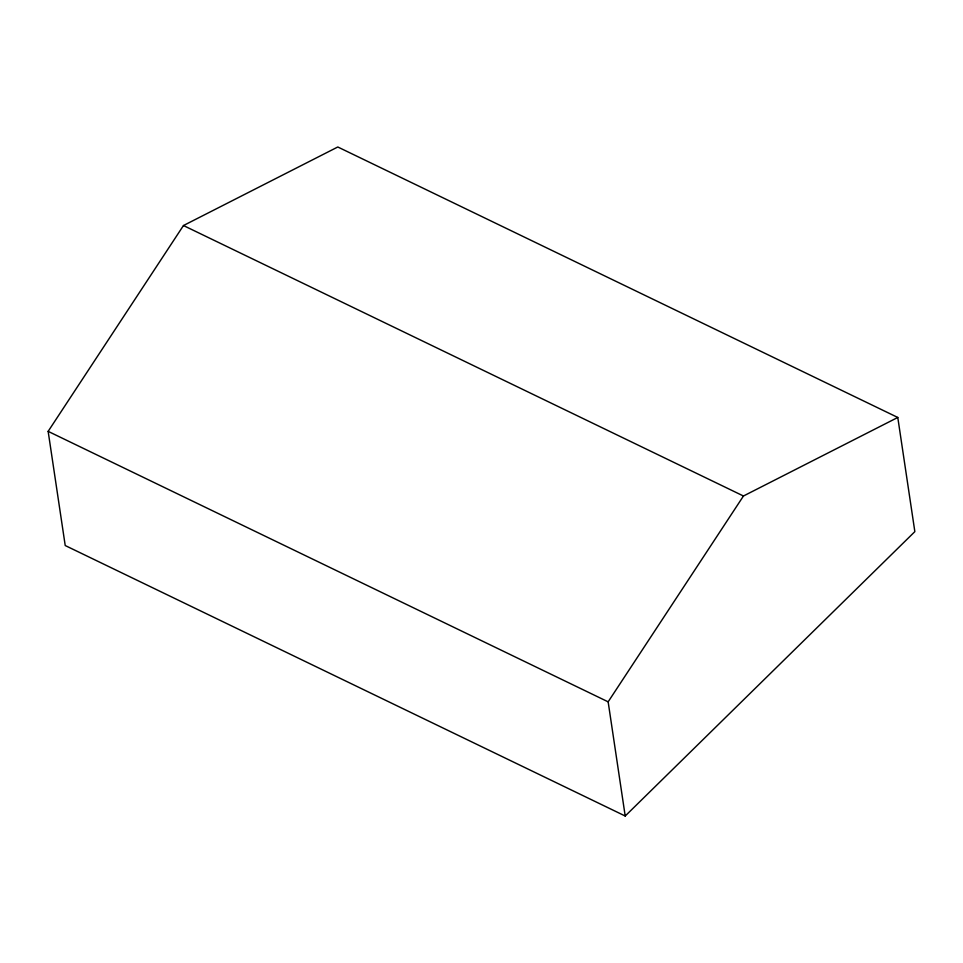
<?xml version="1.0" encoding="UTF-8"?>
<svg xmlns="http://www.w3.org/2000/svg" width="963" height="963" viewBox="0 0 963 963"><rect width="100%" height="100%" fill="white"/><g stroke="black" fill="none" stroke-linecap="round" stroke-linejoin="round"><path stroke-width="1.44" d="M48.15 431.364L183.464 225.535L337.796 146.99L897.781 417.461L914.85 531.636L625.204 816.01L65.219 545.539L48.15 431.364L608.147 701.834L625.204 816.01M608.147 701.834L743.46 496.005L897.781 417.461M183.464 225.535L743.46 496.005"/></g></svg>
